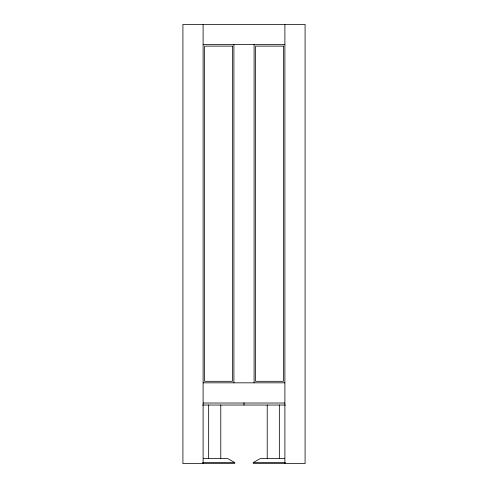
<?xml version="1.0" encoding="UTF-8"?>
<svg xmlns="http://www.w3.org/2000/svg" width="488" height="488" viewBox="0 0 488 488"><rect width="100%" height="100%" fill="white"/><g stroke="black" fill="none" stroke-linecap="round" stroke-linejoin="round"><path stroke-width="0.73" d="M203.112 44.591L284.888 44.591M203.112 382.83L284.888 382.83M203.112 403.021L284.888 403.021M202.557 405.04L285.443 405.04M203.533 458.549L227.64 458.549L234.911 462.624L202.532 462.624M284.467 458.549L260.36 458.549L253.089 462.624L285.468 462.624M234.911 463.6L182.915 463.6L182.915 24.4L305.085 24.4L305.085 463.6L253.089 463.6M284.888 24.4L284.888 463.6M279.337 405.04L279.337 458.549M267.223 405.04L267.223 458.549M254.096 44.591L254.096 382.83M244 402.814L244 405.04M233.904 44.591L233.904 382.83M220.777 405.04L220.777 458.549M208.663 405.04L208.663 458.549M203.112 24.4L203.112 463.6M232.392 46.11L204.624 46.11L204.624 381.311L232.392 381.311L232.392 46.11M283.375 46.11L255.608 46.11L255.608 381.311L283.375 381.311L283.375 46.11"/></g></svg>
